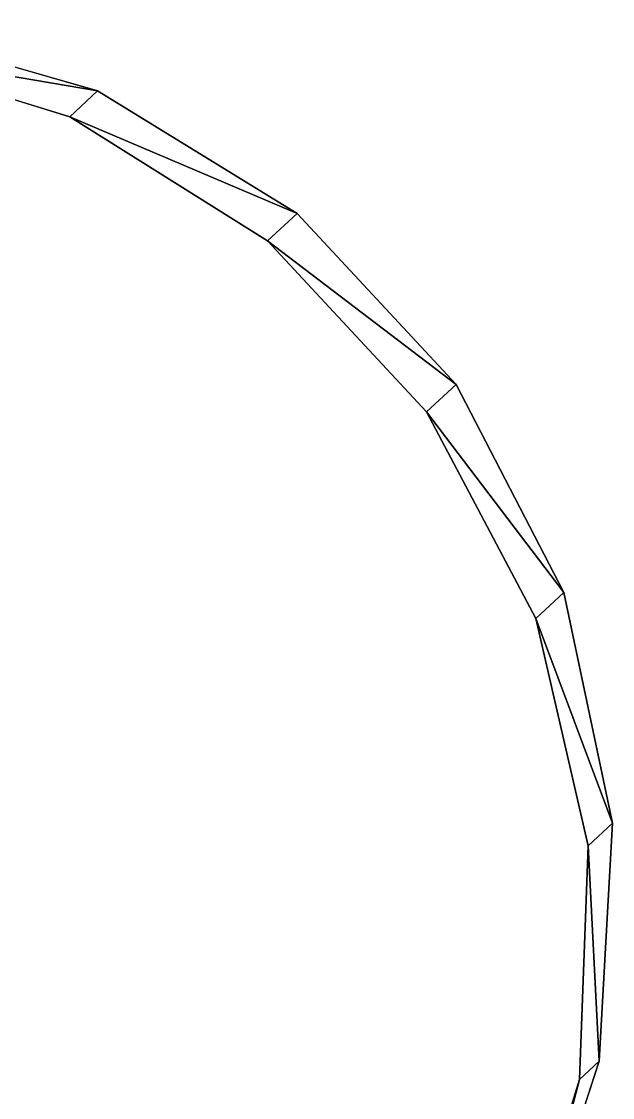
# Model space of a CAD drawing. Header units: metres. Extents: x 0 to 0.292, y 0 to 0.484.
# Drawn here: x 0.1495 to 0.1832, y 0.3153 to 0.3766 of the extents above; entities that cross this region are included whole.
import ezdxf

# ---------------------------------------------------------------- set-up
doc = ezdxf.new("R2010")
doc.units = ezdxf.units.M

msp = doc.modelspace()

# ---------------------------------------------------------------- linework, layer by layer
at = {"layer": 'Material77'}
for points, invisible_edges in [([(0.11406, 0.373329, 0.18448), (0.178216, 0.304306, 0.161294), (0.127377, 0.37662, 0.182842)], 3), ([(0.127377, 0.37662, 0.182842), (0.178216, 0.304306, 0.161294), (0.18247, 0.317348, 0.162932)], 13), ([(0.127377, 0.37662, 0.182842), (0.18247, 0.317348, 0.162932), (0.14096, 0.376392, 0.180526)], 3), ([(0.14096, 0.376392, 0.180526), (0.18247, 0.317348, 0.162932), (0.183234, 0.330911, 0.165248)], 13), ([(0.14096, 0.376392, 0.180526), (0.183234, 0.330911, 0.165248), (0.153882, 0.372661, 0.177689)], 3), ([(0.17037, 0.292308), (0.113287, 0.372611), (0.126264, 0.375585)], 13), ([(0.17037, 0.292308), (0.126264, 0.375585), (0.177444, 0.303588)], 3), ([(0.177444, 0.303588), (0.126264, 0.375585), (0.181357, 0.316313)], 3), ([(0.181357, 0.316313), (0.126264, 0.375585), (0.139569, 0.375099)], 13), ([(0.181357, 0.316313), (0.139569, 0.375099), (0.152295, 0.371186)], 13), ([(0.11406, 0.373329, 0.18448), (0.133693, 0.326756, 0.172798), (0.170763, 0.292674, 0.160446)], 15), ([(0.11406, 0.373329, 0.18448), (0.170763, 0.292674, 0.160446), (0.178216, 0.304306, 0.161294)], 13), ([(0.160619, 0.283244), (0.101522, 0.36638), (0.113287, 0.372611)], 13), ([(0.160619, 0.283244), (0.113287, 0.372611), (0.17037, 0.292308)], 3), ([(0.153882, 0.372661, 0.177689), (0.183234, 0.330911, 0.165248), (0.180457, 0.344071, 0.168085)], 13), ([(0.153882, 0.372661, 0.177689), (0.180457, 0.344071, 0.168085), (0.165263, 0.365682, 0.174525)], 3), ([(0.181357, 0.316313), (0.152295, 0.371186), (0.181843, 0.329618)], 3), ([(0.181843, 0.329618), (0.152295, 0.371186), (0.163574, 0.364112)], 13), ([(0.148853, 0.277013), (0.101522, 0.36638), (0.160619, 0.283244)], 3), ([(0.165263, 0.365682, 0.174525), (0.180457, 0.344071, 0.168085), (0.174327, 0.355931, 0.171249)], 1), ([(0.181843, 0.329618), (0.163574, 0.364112), (0.178869, 0.342595)], 3), ([(0.178869, 0.342595), (0.163574, 0.364112), (0.172638, 0.354361)], 1), ([(0.09177, 0.357316, 0.185328), (0.148474, 0.27666, 0.161294), (0.160619, 0.283244, 0.160446)], 13), ([(0.09177, 0.357316, 0.185328), (0.160619, 0.283244, 0.160446), (0.12884, 0.323234, 0.172976)], 15), ([(0.134043, 0.326087, 0.172619), (0.170763, 0.292674, 0.160446), (0.133693, 0.326756, 0.172798)], 3), ([(0.134204, 0.325344, 0.172458), (0.170763, 0.292674, 0.160446), (0.134043, 0.326087, 0.172619)], 3), ([(0.134165, 0.324577, 0.172326), (0.170763, 0.292674, 0.160446), (0.134204, 0.325344, 0.172458)], 3), ([(0.133928, 0.323838, 0.172233), (0.170763, 0.292674, 0.160446), (0.134165, 0.324577, 0.172326)], 3), ([(0.13351, 0.323179, 0.172184), (0.170763, 0.292674, 0.160446), (0.133928, 0.323838, 0.172233)], 3), ([(0.12884, 0.323234, 0.172976), (0.160619, 0.283244, 0.160446), (0.129356, 0.322685, 0.172791)], 3), ([(0.129356, 0.322685, 0.172791), (0.160619, 0.283244, 0.160446), (0.130001, 0.322294, 0.172612)], 3), ([(0.132938, 0.322643, 0.172183), (0.170763, 0.292674, 0.160446), (0.13351, 0.323179, 0.172184)], 3), ([(0.130001, 0.322294, 0.172612), (0.160619, 0.283244, 0.160446), (0.130733, 0.322086, 0.172452)], 3), ([(0.130733, 0.322086, 0.172452), (0.160619, 0.283244, 0.160446), (0.131501, 0.322077, 0.172322)], 3), ([(0.131501, 0.322077, 0.172322), (0.160619, 0.283244, 0.160446), (0.132253, 0.322267, 0.17223)], 3), ([(0.132253, 0.322267, 0.17223), (0.160619, 0.283244, 0.160446), (0.132938, 0.322643, 0.172183)], 3), ([(0.132938, 0.322643, 0.172183), (0.160619, 0.283244, 0.160446), (0.170763, 0.292674, 0.160446)], 13)]:
    msp.add_3dface(points, dxfattribs=dict(at, invisible_edges=invisible_edges))
for points in [[(0.14096, 0.376392, 0.180526), (0.153882, 0.372661, 0.177689), (0.139569, 0.375099)], [(0.139569, 0.375099), (0.153882, 0.372661, 0.177689), (0.152295, 0.371186)], [(0.153882, 0.372661, 0.177689), (0.165263, 0.365682, 0.174525), (0.152295, 0.371186)], [(0.152295, 0.371186), (0.165263, 0.365682, 0.174525), (0.163574, 0.364112)], [(0.165263, 0.365682, 0.174525), (0.174327, 0.355931, 0.171249), (0.163574, 0.364112)], [(0.163574, 0.364112), (0.174327, 0.355931, 0.171249), (0.172638, 0.354361)], [(0.174327, 0.355931, 0.171249), (0.180457, 0.344071, 0.168085), (0.172638, 0.354361)], [(0.172638, 0.354361), (0.180457, 0.344071, 0.168085), (0.178869, 0.342595)], [(0.180457, 0.344071, 0.168085), (0.183234, 0.330911, 0.165248), (0.178869, 0.342595)], [(0.178869, 0.342595), (0.183234, 0.330911, 0.165248), (0.181843, 0.329618)], [(0.183234, 0.330911, 0.165248), (0.18247, 0.317348, 0.162932), (0.181843, 0.329618)], [(0.181843, 0.329618), (0.18247, 0.317348, 0.162932), (0.181357, 0.316313)], [(0.18247, 0.317348, 0.162932), (0.178216, 0.304306, 0.161294), (0.181357, 0.316313)], [(0.178216, 0.304306, 0.161294), (0.177444, 0.303588), (0.181357, 0.316313)]]:
    msp.add_3dface(points, dxfattribs=at)

doc.saveas('drawing.dxf')
